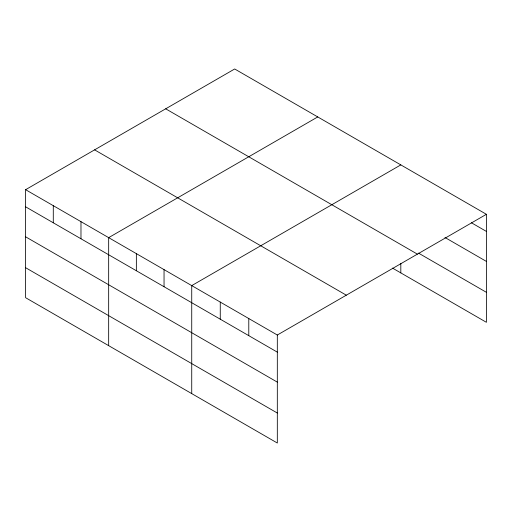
<?xml version="1.0" encoding="UTF-8"?>
<svg xmlns="http://www.w3.org/2000/svg" width="512" height="512" viewBox="0 0 512 512"><rect width="100%" height="100%" fill="white"/><g stroke="black" fill="none" stroke-linecap="round" stroke-linejoin="round"><path stroke-width="0.77" d="M277.318 382.125L277.318 335.021L25.6 189.69L25.6 297.696L277.318 443.021L277.318 382.125L25.6 236.8M25.6 189.69L234.682 68.979L486.4 214.304L486.4 322.31L392.512 268.102M317.747 116.934L108.666 237.645L108.666 345.651M400.813 164.896L191.731 285.606L191.731 393.613M277.318 335.021L486.4 214.304M471.456 222.79L486.4 231.418M444.966 237.491L486.4 261.414M418.477 253.101L486.4 292.314M165.683 108.813L417.402 254.138M94.598 149.856L346.317 295.181M25.6 206.803L277.318 352.134M25.6 267.699L277.318 413.03M400.813 263.424L400.813 272.896M248.787 318.547L248.787 335.661M220.262 302.074L220.262 319.194M164.045 269.619L164.045 286.733M136.358 253.632L136.358 270.746M80.979 221.664L80.979 238.778M53.286 205.677L53.286 222.79"/></g></svg>
